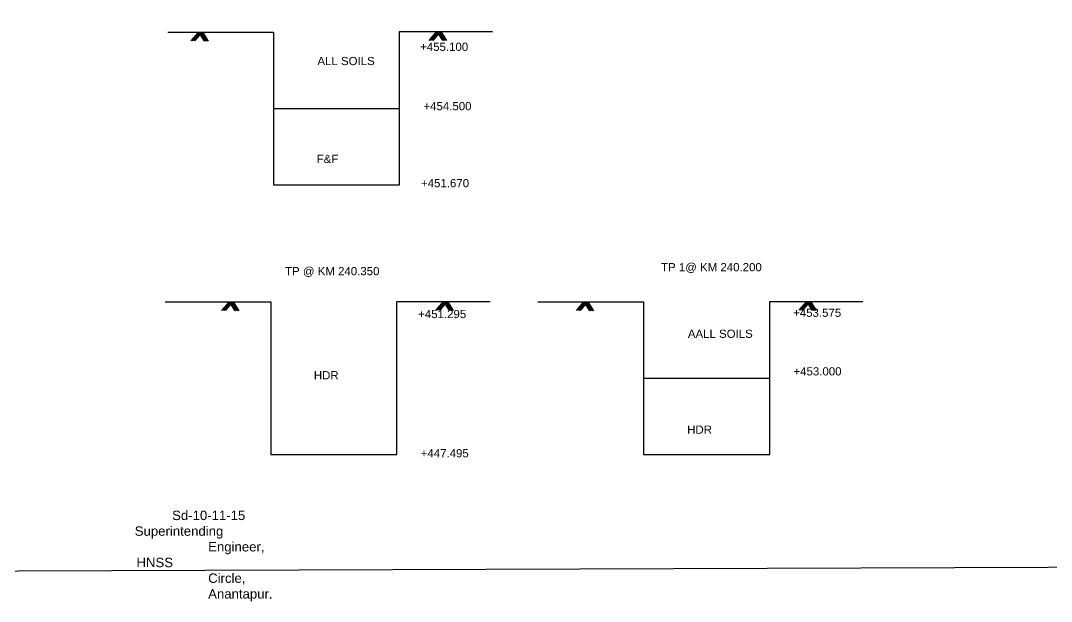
# Model space of a CAD drawing. Header units: millimetres. Extents: x -112454 to 301508, y -143387 to 43222.
# Drawn here: x 63281 to 150782, y -143387 to -94047 of the extents above; entities that cross this region are included whole.
import ezdxf

# ---------------------------------------------------------------- set-up
doc = ezdxf.new("R2010")
doc.units = ezdxf.units.MM
doc.header["$MEASUREMENT"] = 0
doc.layers.add('DRAWING', color=7, linetype='Continuous')
doc.layers.add('TEXT', color=7, linetype='Continuous')
doc.styles.get("Standard").update_dxf_attribs({"font": 'arial.ttf', "height": 500})

msp = doc.modelspace()

# ---------------------------------------------------------------- linework, layer by layer
for points in [[(77738.7, -95758.9), (78380.4, -95020.3), (78864.4, -95781.4)], [(77856, -95758.9), (78497.7, -95020.3), (78981.8, -95781.4)], [(77970.6, -95758.9), (78612.3, -95020.3), (79096.4, -95781.4)], [(78079.5, -95758.9), (78721.2, -95020.3), (79205.3, -95781.4)], [(97960, -95724.7), (98601.7, -94986.2), (99085.7, -95747.2)], [(98077.3, -95724.7), (98719, -94986.2), (99203, -95747.2)], [(98191.9, -95724.7), (98833.6, -94986.2), (99317.7, -95747.2)], [(98300.8, -95724.7), (98942.5, -94986.2), (99426.6, -95747.2)], [(80329, -118680.4), (80970.7, -117941.8), (81454.8, -118702.9)], [(80446.3, -118680.4), (81088, -117941.8), (81572.1, -118702.9)], [(80561, -118680.4), (81202.6, -117941.8), (81686.7, -118702.9)], [(80669.9, -118680.4), (81311.5, -117941.8), (81795.6, -118702.9)], [(98542.6, -118646.2), (99184.2, -117907.7), (99668.3, -118668.7)], [(98659.9, -118646.2), (99301.5, -117907.7), (99785.6, -118668.7)], [(98774.5, -118646.2), (99416.2, -117907.7), (99900.2, -118668.7)], [(98883.4, -118646.2), (99525.1, -117907.7), (100009.1, -118668.7)], [(110456.2, -118680.4), (111097.9, -117941.8), (111582, -118702.9)], [(110573.5, -118680.4), (111215.2, -117941.8), (111699.3, -118702.9)], [(110688.2, -118680.4), (111329.8, -117941.8), (111813.9, -118702.9)], [(110797.1, -118680.4), (111438.7, -117941.8), (111922.8, -118702.9)], [(129354.6, -118646.2), (129996.3, -117907.7), (130480.3, -118668.7)], [(129471.9, -118646.2), (130113.6, -117907.7), (130597.6, -118668.7)], [(129586.5, -118646.2), (130228.2, -117907.7), (130712.3, -118668.7)], [(129695.4, -118646.2), (130337.1, -117907.7), (130821.2, -118668.7)]]:
    msp.add_lwpolyline(points)
at = {"layer": 'DRAWING'}
msp.add_lwpolyline([(-112453.7, 41744.4), (300852.5, 43222.4), (301507.5, -139955.3), (-111798.6, -141433.3)], close=True, dxfattribs=at)
for points in [[(84735.7, -101508.3), (95436.4, -101508.3)], [(75558, -117941.8), (84529.4, -117941.8), (84529.4, -130917.7), (95230.1, -130917.7), (95230.1, -117907.7), (103138.3, -117907.7)], [(107197.9, -117941.8), (116169.3, -117941.8), (116169.3, -130917.7), (126870, -130917.7), (126870, -117907.7), (134778.2, -117907.7)], [(116169.3, -124429.8), (126870, -124429.8)]]:
    msp.add_lwpolyline(points, dxfattribs=at)
at = {"layer": 'TEXT'}
msp.add_lwpolyline([(75764.3, -95020.3), (84735.7, -95020.3), (84735.7, -107996.2), (95436.4, -107996.2), (95436.4, -94986.2), (103344.6, -94986.2)], dxfattribs=at)

# ---------------------------------------------------------------- texts
at = {"insert": (79200.9, -135677.3), "char_height": 800, "width": 2.986, "attachment_point": 1}
msp.add_mtext('\\pi-3057.4;Sd-10-11-15\\P\\pi-6230.4;{\\A1;Superintending Engineer,\\P\\pi-6085.5;HNSS Circle, Anantapur.}', dxfattribs=at)
at = {"layer": 'TEXT'}
for s, height, p in [('+455.100', 695.61, (97192.7, -96617.9)), ('ALL SOILS ', 695.61, (88479.1, -97827.7)), ('+454.500', 695.61, (97477.5, -101661.9)), ('F&F ', 695.61, (88414.8, -106142.7)), ('+451.670', 695.61, (97270.4, -108204.2)), ('TP 1@ KM 240.200', 695.607, (117648.5, -115340.9)), ('TP @ KM 240.350', 695.607, (85733.1, -115678.3)), ('+451.295', 695.61, (97026.4, -119322.5)), ('+453.575', 695.61, (128858.2, -119210.9)), ('AALL SOILS ', 695.607, (119923, -120997.1)), ('HDR', 695.61, (88172.4, -124518.6)), ('+453.000', 695.61, (128885.3, -124190.5)), ('HDR ', 695.61, (119868.8, -129143.1)), ('+447.495', 695.61, (97243.1, -131149))]:
    msp.add_text(s, height=height, dxfattribs=at).set_placement(p)

doc.saveas('drawing.dxf')
